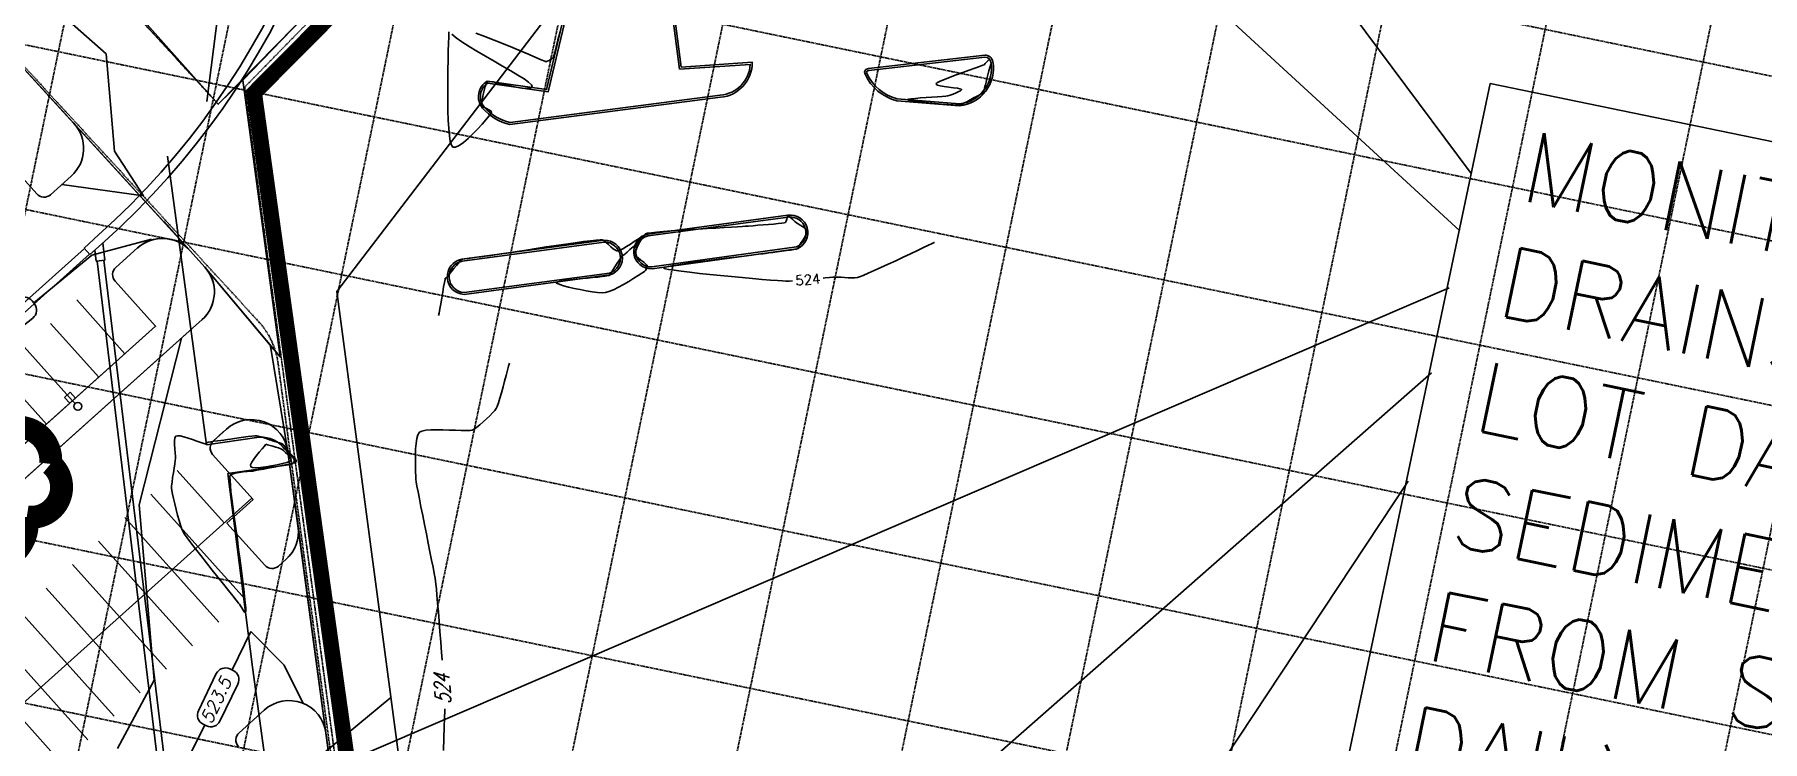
# Model space of a CAD drawing. Header units: inches. Extents: x 3071 to 5995, y 4947 to 7102.
# Drawn here: x 4533.5 to 4975.4, y 5678.2 to 5859.1 of the extents above; entities that cross this region are included whole.
import ezdxf

# ---------------------------------------------------------------- set-up
doc = ezdxf.new("R2010")
doc.units = ezdxf.units.IN
doc.header["$MEASUREMENT"] = 0
doc.linetypes.add('HIDDEN', pattern=[0.375, 0.25, -0.125])
doc.linetypes.add('HIDDEN2', pattern=[0.1875, 0.125, -0.0625])
for name, color, linetype in [('BLDG-BOC', 4, 'Continuous'), ('BOC', 4, 'Continuous'), ('EC', 3, 'Continuous'), ('EX-BOC', 41, 'Continuous'), ('EX-GUT', 41, 'Continuous'), ('EX-STORM', 150, 'Continuous'), ('FIRELANE', 5, 'HIDDEN'), ('GRID', 254, 'HIDDEN'), ('hatch-ol', 7, 'Continuous'), ('INLET PROTECTION', 5, 'Continuous'), ('LIGHTS', 7, 'Continuous'), ('LIMITS OF DISTURBANCE', 1, 'HIDDEN'), ('PC', 43, 'Continuous'), ('PSTM', 3, 'Continuous'), ('SAW-CUT', 7, 'HIDDEN2'), ('STRIPING', 11, 'Continuous')]:
    doc.layers.add(name, color=color, linetype=linetype)
doc.styles.add('L50', font='simplex', dxfattribs={"height": 2.5})
doc.styles.add('L60', font='SIMPLEX.shx', dxfattribs={"height": 2.4})
doc.styles.add('L80', font='simplex.shx', dxfattribs={"oblique": 15, "height": 4})
doc.styles.add('L80C', font='simplex.shx', dxfattribs={"width": 0.75, "oblique": 22, "height": 4})

msp = doc.modelspace()

# ---------------------------------------------------------------- linework, layer by layer
at = {"layer": 'BLDG-BOC', "color": 7}
for p, q in [((4423.94, 5966.68), (4543.57, 5836.4)), ((4534.08, 5818.34), (4523.73, 5829.88)), ((4542.91, 5822.91), (4537.61, 5818.15))]:
    msp.add_line(p, q, dxfattribs=at)
for centre, radius, start, end in [((4536.57, 5829.98), 9.5, 311.894, 42.5596), ((4535.94, 5820.01), 2.5, 221.894, 311.894)]:
    msp.add_arc(centre, radius, start, end, dxfattribs=at)
at = {"layer": 'BOC', "color": 7}
for p, q in [((4559.88, 5804.54), (4554.3, 5799.54)), ((4577.08, 5799.6), (4573.3, 5803.82)), ((4564.46, 5784.47), (4554.11, 5796.01)), ((4576.36, 5786.18), (4439.73, 5663.62)), ((4564.46, 5784.47), (4462.48, 5692.98)), ((4582.58, 5758.18), (4579.25, 5755.19)), ((4581.87, 5757.54), (4579.25, 5755.19)), ((4579.06, 5751.66), (4589.41, 5740.12)), ((4598.33, 5752.37), (4600.92, 5733.2)), ((4589.41, 5740.12), (4582.71, 5734.11)), ((4582.71, 5734.11), (4592.39, 5723.32)), ((4597.85, 5724.86), (4595.92, 5723.13)), ((4592.27, 5686.27), (4585.82, 5680.48)), ((4608.03, 5680.46), (4610.61, 5661.29))]:
    msp.add_line(p, q, dxfattribs=at)
for centre, radius, start, end in [((4566.23, 5797.47), 9.5, 41.894, 131.894), ((4555.97, 5797.68), 2.5, 131.894, 221.894), ((4570.01, 5793.25), 9.5, 311.894, 41.894), ((4588.92, 5751.1), 9.5, 7.6755, 131.894), ((4580.92, 5753.33), 2.5, 131.894, 221.894), ((4591.5, 5731.93), 9.5, 311.894, 7.6755), ((4594.25, 5724.99), 2.5, 221.894, 311.894), ((4598.61, 5679.19), 9.5, 7.6755, 131.894), ((4587.49, 5678.62), 2.5, 131.894, 221.894)]:
    msp.add_arc(centre, radius, start, end, dxfattribs=at)
at = {"layer": 'EC', "color": 44, "ltscale": 0.5, "flags": 128}
for points, elevation in [([(4640.21, 5859.22), (4641.32, 5858.29), (4642.83, 5857.23), (4644.63, 5856.07), (4646.67, 5854.85), (4648.83, 5853.58), (4651.05, 5852.31), (4653.23, 5851.07), (4655.29, 5849.87), (4657.14, 5848.76), (4658.7, 5847.77), (4659.88, 5846.92), (4660.6, 5846.25), (4660.77, 5845.78), (4660.31, 5845.4), (4659.4, 5845.28), (4658.17, 5845.37), (4656.71, 5845.62), (4655.14, 5845.96), (4653.56, 5846.34), (4652.09, 5846.7), (4650.84, 5846.98), (4649.92, 5847.13), (4649.43, 5847.09), (4649.11, 5846.64), (4648.79, 5845.84), (4648.51, 5844.83), (4648.26, 5843.77), (4648.07, 5842.8), (4647.93, 5842.09), (4647.88, 5841.77), (4647.81, 5841.5), (4647.74, 5841.12), (4647.74, 5840.86), (4647.95, 5840.73), (4648.45, 5840.51), (4649.08, 5840.22), (4649.71, 5839.9), (4650.2, 5839.58), (4650.41, 5839.3), (4650.24, 5838.96), (4649.74, 5838.26), (4648.96, 5837.3), (4647.97, 5836.16), (4646.84, 5834.92), (4645.63, 5833.68), (4644.39, 5832.51), (4643.2, 5831.51), (4642.11, 5830.75), (4641.19, 5830.33), (4640.49, 5830.33), (4640.14, 5830.78), (4639.85, 5831.77), (4639.63, 5833.22), (4639.45, 5835.05), (4639.33, 5837.19), (4639.25, 5839.58), (4639.2, 5842.13), (4639.18, 5844.78), (4639.19, 5847.45), (4639.22, 5850.06), (4639.27, 5852.55), (4639.32, 5854.84), (4639.38, 5856.87), (4639.43, 5858.54), (4639.48, 5859.8)], 523), ([(4667.9, 5859.84), (4667.37, 5857.73), (4666.92, 5855.96), (4666.57, 5854.59), (4666.33, 5853.7), (4666.22, 5853.35), (4665.98, 5853.12), (4665.57, 5852.82), (4665.1, 5852.51), (4664.66, 5852.27), (4664.35, 5852.16), (4663.98, 5852.29), (4663.09, 5852.67), (4661.74, 5853.25), (4660.02, 5853.99), (4658.01, 5854.85), (4655.79, 5855.79), (4653.44, 5856.76), (4651.04, 5857.72), (4648.66, 5858.63), (4646.4, 5859.44)], 523), ([(4654.98, 5775.06), (4654.77, 5774.29), (4654.48, 5773.21), (4654.13, 5771.9), (4653.74, 5770.45), (4653.33, 5768.94), (4652.92, 5767.45), (4652.52, 5766.06), (4652.15, 5764.87), (4651.82, 5763.96), (4651.57, 5763.4), (4651.21, 5762.92), (4650.64, 5762.3), (4649.93, 5761.57), (4649.13, 5760.79), (4648.27, 5760.02), (4647.43, 5759.29), (4646.64, 5758.66), (4645.96, 5758.18), (4645.44, 5757.89), (4644.87, 5757.79), (4643.91, 5757.77), (4642.66, 5757.79), (4641.19, 5757.85), (4639.58, 5757.92), (4637.93, 5757.97), (4636.32, 5757.99), (4634.83, 5757.96), (4633.55, 5757.86), (4632.56, 5757.66), (4631.95, 5757.34), (4631.57, 5756.72), (4631.29, 5755.75), (4631.1, 5754.51), (4630.98, 5753.08), (4630.92, 5751.55), (4630.91, 5750.01), (4630.93, 5748.53), (4630.97, 5747.2), (4631.02, 5746.09), (4631.06, 5745.31), (4631.14, 5744.66), (4631.32, 5743.56), (4631.59, 5742.08), (4631.94, 5740.29), (4632.34, 5738.25), (4632.78, 5736.04), (4633.24, 5733.71), (4633.72, 5731.34), (4634.2, 5729), (4634.65, 5726.75), (4635.07, 5724.66), (4635.44, 5722.8), (4635.74, 5721.24), (4635.96, 5720.04), (4636.08, 5719.27), (4636.17, 5718.52), (4636.29, 5717.28), (4636.43, 5715.64), (4636.6, 5713.65), (4636.79, 5711.4), (4636.99, 5708.94), (4637.19, 5706.34), (4637.4, 5703.67), (4637.61, 5701), (4637.75, 5699.06)], 524), ([(4638.46, 5686.61), (4638.44, 5686.11), (4638.38, 5684.27), (4638.31, 5681.92), (4638.21, 5679.12), (4638.09, 5675.93)], 524)]:
    msp.add_lwpolyline(points, dxfattribs=dict(at, elevation=elevation))
at = {"layer": 'EC', "color": 44, "ltscale": 0.4, "elevation": 524, "flags": 128}
for points in [[(4777.47, 5852.62), (4777.44, 5852.59), (4777.38, 5852.5), (4777.24, 5852.33), (4777.01, 5852.04), (4776.68, 5851.68), (4776.39, 5851.41), (4776.03, 5851.26), (4775.19, 5850.95), (4773.98, 5850.52), (4772.52, 5850), (4770.91, 5849.42), (4769.25, 5848.82), (4767.66, 5848.22), (4766.23, 5847.65), (4765.09, 5847.16), (4764.45, 5846.83), (4764.16, 5846.64), (4764.07, 5846.54), (4764.06, 5846.5), (4764.08, 5846.45), (4764.18, 5846.35), (4764.47, 5846.21), (4765.1, 5846.04), (4766.14, 5845.85), (4767.34, 5845.68), (4768.53, 5845.51), (4769.57, 5845.36), (4770.19, 5845.24), (4770.49, 5845.15), (4770.59, 5845.09), (4770.6, 5845.06), (4770.6, 5845.01), (4770.54, 5844.92), (4770.35, 5844.75), (4769.93, 5844.51), (4769.23, 5844.19), (4768.44, 5843.88), (4767.68, 5843.62), (4767.08, 5843.43), (4766.55, 5843.35), (4765.63, 5843.27), (4764.41, 5843.18), (4763.02, 5843.09), (4761.54, 5843), (4760.1, 5842.9), (4758.79, 5842.8), (4757.72, 5842.7), (4757.11, 5842.61), (4756.84, 5842.54), (4756.75, 5842.5), (4756.74, 5842.48), (4756.75, 5842.46), (4756.85, 5842.41), (4757.15, 5842.33), (4757.81, 5842.2), (4758.99, 5842.03), (4760.47, 5841.85), (4762.12, 5841.67), (4763.86, 5841.49), (4765.57, 5841.34), (4767.15, 5841.21), (4768.49, 5841.13), (4769.49, 5841.09), (4770.03, 5841.11), (4770.64, 5841.3), (4771.35, 5841.62), (4772.09, 5842.01), (4772.8, 5842.41), (4773.39, 5842.76), (4773.8, 5843), (4774.23, 5843.2), (4774.76, 5843.44), (4775.29, 5843.69), (4775.74, 5843.94), (4776.02, 5844.16), (4776.22, 5844.5), (4776.37, 5844.97), (4776.49, 5845.45), (4776.59, 5845.87), (4776.69, 5846.23), (4776.87, 5846.9), (4777.1, 5847.78), (4777.36, 5848.78), (4777.62, 5849.8), (4777.86, 5850.73), (4778.06, 5851.49), (4778.18, 5851.97)], [(4727.39, 5796.1), (4726.54, 5796.05), (4725.64, 5796.04), (4724.82, 5796.07), (4723.49, 5796.16), (4721.71, 5796.3), (4719.57, 5796.48), (4717.15, 5796.69), (4714.52, 5796.92), (4711.77, 5797.18), (4708.97, 5797.46), (4706.21, 5797.74), (4703.55, 5798.02), (4701.09, 5798.3), (4698.9, 5798.57), (4697.06, 5798.82), (4695.64, 5799.04), (4694.87, 5799.2), (4694.53, 5799.3), (4694.43, 5799.36), (4694.41, 5799.39), (4694.43, 5799.42), (4694.52, 5799.49), (4694.85, 5799.6), (4695.58, 5799.78), (4696.91, 5800.03), (4698.64, 5800.31), (4700.69, 5800.61), (4702.96, 5800.93), (4705.39, 5801.25), (4707.88, 5801.57), (4710.37, 5801.89), (4712.76, 5802.18), (4714.98, 5802.45), (4716.94, 5802.69), (4718.57, 5802.89), (4719.77, 5803.04), (4720.48, 5803.13), (4721.32, 5803.25), (4722.34, 5803.38), (4723.48, 5803.53), (4724.66, 5803.69), (4725.8, 5803.84), (4726.84, 5803.99), (4727.7, 5804.12), (4728.31, 5804.23), (4728.59, 5804.31), (4728.79, 5804.53), (4728.98, 5804.85), (4729.16, 5805.2), (4729.31, 5805.5), (4729.52, 5805.81), (4729.9, 5806.36), (4730.35, 5807.05), (4730.78, 5807.76), (4731.03, 5808.28), (4731.14, 5808.61), (4731.16, 5808.79), (4731.15, 5808.86), (4731.13, 5808.93), (4731.06, 5809.08), (4730.87, 5809.3), (4730.51, 5809.61), (4729.95, 5810), (4729.35, 5810.36), (4728.81, 5810.69), (4728.42, 5810.96), (4727.99, 5811.31), (4727.47, 5811.77), (4726.94, 5812.22), (4726.58, 5812.5), (4726.36, 5812.63), (4726.26, 5812.66), (4726.22, 5812.66), (4726.18, 5812.64), (4726.11, 5812.55), (4726.01, 5812.32), (4725.9, 5811.91), (4725.75, 5811.37), (4725.55, 5811.03), (4725.25, 5810.95), (4724.6, 5810.86), (4723.66, 5810.75), (4722.52, 5810.64), (4721.24, 5810.53), (4719.88, 5810.42), (4718.54, 5810.31), (4717.27, 5810.21), (4716.14, 5810.12), (4715.24, 5810.05), (4714.49, 5810), (4713.29, 5809.92), (4711.73, 5809.84), (4709.86, 5809.73), (4707.77, 5809.62), (4705.52, 5809.49), (4703.19, 5809.35), (4700.83, 5809.21), (4698.53, 5809.06), (4696.35, 5808.9), (4694.37, 5808.74), (4692.65, 5808.58), (4691.27, 5808.42), (4690.29, 5808.26), (4689.79, 5808.1), (4689.31, 5807.66), (4688.81, 5806.95), (4688.31, 5806.09), (4687.84, 5805.17), (4687.43, 5804.28), (4687.1, 5803.52), (4686.92, 5803.07), (4686.84, 5802.86), (4686.81, 5802.79), (4686.81, 5802.78), (4686.82, 5802.76), (4686.86, 5802.72), (4686.94, 5802.66), (4687.04, 5802.59), (4687.29, 5802.41), (4687.86, 5801.99), (4688.59, 5801.43), (4689.33, 5800.85), (4689.81, 5800.45), (4690.05, 5800.22), (4690.14, 5800.11), (4690.16, 5800.08), (4690.17, 5800.03), (4690.18, 5799.92), (4690.15, 5799.71), (4690.07, 5799.4), (4689.92, 5799.02), (4689.75, 5798.74), (4689.48, 5798.52), (4688.85, 5798.08), (4687.93, 5797.47), (4686.79, 5796.75), (4685.51, 5795.97), (4684.16, 5795.18), (4682.82, 5794.44), (4681.55, 5793.81), (4680.43, 5793.35), (4679.53, 5793.1), (4678.67, 5793.06), (4677.51, 5793.14), (4676.13, 5793.3), (4674.63, 5793.55), (4673.06, 5793.85), (4671.52, 5794.18), (4670.09, 5794.52), (4668.83, 5794.86), (4667.84, 5795.17), (4667.28, 5795.39), (4667.04, 5795.53), (4666.96, 5795.6), (4666.95, 5795.64), (4666.97, 5795.67), (4667.06, 5795.74), (4667.35, 5795.85), (4667.99, 5795.99), (4669.12, 5796.17), (4670.49, 5796.35), (4672, 5796.52), (4673.53, 5796.68), (4674.97, 5796.81), (4676.21, 5796.93), (4677.13, 5797.01), (4677.61, 5797.06), (4678.09, 5797.12), (4678.7, 5797.2), (4679.33, 5797.28), (4679.91, 5797.36), (4680.34, 5797.43), (4680.54, 5797.47), (4680.63, 5797.57), (4680.72, 5797.72), (4680.8, 5797.86), (4680.98, 5798.14), (4681.4, 5798.79), (4681.95, 5799.67), (4682.56, 5800.62), (4683.13, 5801.5), (4683.56, 5802.15), (4683.75, 5802.44), (4683.91, 5802.55), (4684.11, 5802.65), (4684.28, 5802.75), (4684.52, 5802.95), (4685.05, 5803.43), (4685.78, 5804.09), (4686.6, 5804.84), (4687.41, 5805.61), (4688.09, 5806.29), (4688.47, 5806.73), (4688.63, 5806.96), (4688.67, 5807.06), (4688.66, 5807.09), (4688.63, 5807.1), (4688.53, 5807.09), (4688.27, 5806.98), (4687.76, 5806.69), (4686.91, 5806.15), (4685.93, 5805.52), (4684.9, 5804.87), (4683.94, 5804.3), (4683.27, 5803.97), (4682.86, 5803.81), (4682.65, 5803.77), (4682.56, 5803.77), (4682.46, 5803.78), (4682.27, 5803.84), (4681.95, 5804), (4681.51, 5804.32), (4680.93, 5804.83), (4680.33, 5805.4), (4679.74, 5805.94), (4679.18, 5806.37), (4678.65, 5806.62), (4678.15, 5806.62), (4677.15, 5806.53), (4675.7, 5806.37), (4673.88, 5806.13), (4671.77, 5805.84), (4669.43, 5805.51), (4666.95, 5805.14), (4664.38, 5804.76), (4661.8, 5804.37), (4659.29, 5803.99), (4656.92, 5803.62), (4654.75, 5803.29), (4652.86, 5803), (4651.32, 5802.76), (4650.21, 5802.59), (4649.59, 5802.5), (4648.77, 5802.39), (4647.76, 5802.26), (4646.64, 5802.12), (4645.51, 5801.98), (4644.46, 5801.84), (4643.57, 5801.72), (4642.94, 5801.63), (4642.67, 5801.57), (4642.48, 5801.39), (4642.29, 5801.14), (4642.13, 5800.91), (4641.9, 5800.63), (4641.42, 5800.03), (4640.78, 5799.24), (4640.09, 5798.4), (4639.47, 5797.63), (4639, 5797.07), (4638.81, 5796.84), (4638.68, 5796.8), (4638.55, 5796.76), (4638.49, 5796.47), (4638.35, 5795.68), (4638.14, 5794.54), (4637.9, 5793.17), (4637.64, 5791.69), (4637.38, 5790.23), (4637.15, 5788.91), (4636.96, 5787.87), (4636.85, 5787.22)], [(4763.7, 5805.95), (4763.62, 5805.91), (4763.4, 5805.81), (4762.95, 5805.6), (4762.15, 5805.22), (4760.86, 5804.61), (4759.31, 5803.87), (4757.56, 5803.05), (4755.69, 5802.17), (4753.76, 5801.26), (4751.83, 5800.36), (4749.97, 5799.5), (4748.25, 5798.71), (4746.72, 5798.03), (4745.46, 5797.48), (4744.53, 5797.1), (4744, 5796.93), (4743.3, 5796.84), (4742.49, 5796.83), (4741.61, 5796.87), (4740.7, 5796.94), (4739.82, 5797.01), (4738.99, 5797.06), (4738.27, 5797.07), (4737.69, 5797.04), (4736.84, 5796.97), (4735.76, 5796.86), (4735.19, 5796.8)]]:
    msp.add_lwpolyline(points, dxfattribs=at)
at = {"layer": 'EC', "color": 44, "ltscale": 0.5, "elevation": 524, "flags": 128}
for points in [[(4577.42, 5754.28), (4576.84, 5754.46), (4576, 5754.76), (4575, 5755.11), (4573.9, 5755.49), (4572.78, 5755.86), (4571.72, 5756.18), (4570.79, 5756.4), (4570.08, 5756.48), (4569.65, 5756.39), (4569.41, 5755.94), (4569.32, 5755.17), (4569.32, 5754.19), (4569.4, 5753.13), (4569.49, 5752.11), (4569.57, 5751.24), (4569.58, 5750.65), (4569.51, 5750.1), (4569.38, 5749.24), (4569.2, 5748.15), (4569.01, 5746.96), (4568.82, 5745.74), (4568.67, 5744.62), (4568.57, 5743.67), (4568.55, 5743.02), (4568.63, 5742.44), (4568.8, 5741.53), (4569.06, 5740.37), (4569.37, 5739.04), (4569.73, 5737.61), (4570.11, 5736.17), (4570.49, 5734.8), (4570.86, 5733.57), (4571.2, 5732.57), (4571.49, 5731.88), (4571.85, 5731.29), (4572.54, 5730.33), (4573.5, 5729.04), (4574.68, 5727.51), (4576.01, 5725.8), (4577.45, 5723.97), (4578.94, 5722.1), (4580.41, 5720.25), (4581.82, 5718.48), (4583.11, 5716.87), (4584.22, 5715.49), (4585.1, 5714.39), (4585.69, 5713.66), (4585.94, 5713.35), (4586.17, 5712.98), (4586.49, 5712.4), (4586.85, 5711.8), (4587.21, 5711.34), (4587.5, 5711.22), (4587.55, 5711.55), (4587.51, 5712.41), (4587.4, 5713.69), (4587.23, 5715.31), (4587.01, 5717.17), (4586.77, 5719.18), (4586.5, 5721.24), (4586.24, 5723.25), (4586, 5725.13), (4585.78, 5726.78), (4585.61, 5728.1), (4585.5, 5729.01), (4585.39, 5729.89), (4585.22, 5731.16), (4585, 5732.73), (4584.74, 5734.51), (4584.48, 5736.42), (4584.21, 5738.38), (4583.97, 5740.31), (4583.75, 5742.1), (4583.59, 5743.69), (4583.5, 5744.99), (4583.49, 5745.91), (4583.58, 5746.37), (4584.04, 5746.67), (4584.82, 5746.89), (4585.81, 5747.06), (4586.88, 5747.19), (4587.91, 5747.28), (4588.79, 5747.36), (4589.38, 5747.44), (4589.92, 5747.54), (4590.89, 5747.72), (4592.17, 5747.95), (4593.65, 5748.23), (4595.22, 5748.53), (4596.76, 5748.83), (4598.17, 5749.13), (4599.33, 5749.4), (4600.13, 5749.64), (4600.46, 5749.81), (4600.41, 5750.11), (4600.14, 5750.53), (4599.74, 5751.01), (4599.31, 5751.48), (4598.93, 5751.87), (4598.69, 5752.14), (4598.45, 5752.48), (4598.09, 5752.98), (4597.68, 5753.53), (4597.3, 5754.01), (4597.01, 5754.3), (4596.69, 5754.45), (4596.18, 5754.64), (4595.56, 5754.83), (4594.93, 5755.02), (4594.39, 5755.17), (4594.02, 5755.29), (4593.61, 5755.43), (4592.97, 5755.65), (4592.2, 5755.92), (4591.42, 5756.18), (4590.74, 5756.38), (4590.28, 5756.48), (4589.86, 5756.46), (4589.1, 5756.38), (4588.11, 5756.25), (4586.96, 5756.1), (4585.77, 5755.93), (4584.62, 5755.76), (4583.61, 5755.61), (4582.83, 5755.49), (4582.38, 5755.43), (4581.89, 5755.36), (4581.15, 5755.27), (4580.28, 5755.16), (4579.39, 5755.04), (4578.6, 5754.93), (4578.03, 5754.85), (4577.79, 5754.8), (4577.67, 5754.66), (4577.52, 5754.44), (4577.42, 5754.28)], [(4592.68, 5754.27), (4593.1, 5754.15), (4593.73, 5753.98), (4594.46, 5753.77), (4595.22, 5753.56), (4595.93, 5753.34), (4596.5, 5753.14), (4596.86, 5752.97), (4597.22, 5752.68), (4597.72, 5752.21), (4598.27, 5751.63), (4598.76, 5751.04), (4599.09, 5750.51), (4599.15, 5750.13), (4598.82, 5749.92), (4598.04, 5749.65), (4596.93, 5749.35), (4595.59, 5749.03), (4594.12, 5748.74), (4592.64, 5748.49), (4591.26, 5748.32), (4590.09, 5748.25), (4589.23, 5748.3), (4588.79, 5748.51), (4588.75, 5749), (4589.05, 5749.68), (4589.58, 5750.51), (4590.26, 5751.39), (4591, 5752.28), (4591.71, 5753.1), (4592.3, 5753.78), (4592.68, 5754.27)]]:
    msp.add_lwpolyline(points, close=True, dxfattribs=at)
at = {"layer": 'EX-BOC', "color": 7}
for p, q in [((4567.51, 5827.97), (4577.52, 5754.18)), ((4577.52, 5754.18), (4590.34, 5756.02)), ((4582.98, 5746.78), (4599.08, 5749.1)), ((4582.98, 5746.78), (4589.28, 5697.21)), ((4589.28, 5697.21), (4602.74, 5598.81))]:
    msp.add_line(p, q, dxfattribs=at)
for points in [[(4655.13, 5836.6), (4708.88, 5843.58, 0.374061), (4716.57, 5851.49), (4698.47, 5850.28), (4692.07, 5899.51), (4686.72, 5940.54), (4701.04, 5942, 0.870942), (4699.66, 5950.04), (4672.56, 5947.08, 0.287199), (4668.59, 5940.97, 0.353286), (4672.43, 5936.04), (4685.81, 5932.92), (4664.84, 5844.46), (4649.41, 5846.66, 0.451987), (4648.48, 5840.62, 0.156484)], [(4778.13, 5852.08, -0.431826), (4770.07, 5841.37), (4754.13, 5842.69, -0.222458), (4746.36, 5849.18, -0.57236), (4746.85, 5849.89), (4776.57, 5853.35, -0.376107)]]:
    msp.add_lwpolyline(points, format="xyb", close=True, dxfattribs=at)
for points in [[(4690.43, 5807.58), (4726.22, 5812.4, -0.868889), (4728.42, 5804.76), (4691.41, 5799.67, -0.915793), (4690.43, 5807.58, -0.898742)], [(4642.87, 5801.12), (4679.18, 5806.01, -0.869298), (4680.52, 5798.1), (4643.39, 5793.12, -0.891271), (4642.87, 5801.12, -0.066764)]]:
    msp.add_lwpolyline(points, format="xyb", dxfattribs=at)
for centre, radius, start, end in [((4591.43, 5748.46), 7.65, 45.9235, 98.198), ((4678.55, 5826.19), 109.13, 221.4467, 223.7054), ((4598.94, 5750.09), 1, 278.198, 43.7054)]:
    msp.add_arc(centre, radius, start, end, dxfattribs=at)
at = {"layer": 'EX-GUT', "color": 7}
for points in [[(4655.11, 5836.09), (4708.93, 5843.08, 0.391824), (4717.09, 5852.02), (4698.91, 5850.81), (4692.57, 5899.58), (4687.28, 5940.09), (4701.14, 5941.51, 0.877899), (4699.63, 5950.54), (4672.43, 5947.57, 0.290273), (4668.09, 5940.98, 0.353286), (4672.31, 5935.55), (4685.2, 5932.54), (4664.46, 5845.02), (4649.31, 5847.18, 0.464911), (4648.1, 5840.29, 0.158375)], [(4778.62, 5852.17, -0.433329), (4770.08, 5840.87), (4754.04, 5842.2, -0.223397), (4745.91, 5848.97, -0.554262), (4746.84, 5850.4), (4776.53, 5853.85, -0.379016)], [(4690.34, 5808.07), (4726.15, 5812.89, -0.875896), (4728.56, 5804.28), (4691.45, 5799.18, -0.920505)], [(4642.79, 5801.62), (4679.14, 5806.51, -0.876274), (4680.63, 5797.61), (4643.41, 5792.62, -0.897132)]]:
    msp.add_lwpolyline(points, format="xyb", close=True, dxfattribs=at)
at = {"layer": 'EX-STORM', "color": 5}
for p, q in [((4803.2, 6045.16), (4610.78, 5793.34)), ((4610.78, 5793.34), (4661.77, 5411.88)), ((4595.85, 5665.68), (4624.66, 5689.48))]:
    msp.add_line(p, q, dxfattribs=at)
for radius, end in [(5892.79, 56.153289), (5886.79, 56.153569)]:
    msp.add_arc((1622.39, 1211.96), radius, 50.287495, end, dxfattribs=at)
at = {"layer": 'FIRELANE', "color": 7}
for p, q in [((4590.71, 5785.8), (4424.3, 5967.02)), ((4638.21, 5460.22), (4595.8, 5774.95))]:
    msp.add_line(p, q, dxfattribs=at)
at = {"layer": 'FIRELANE', "color": 7, "flags": 128}
msp.add_lwpolyline([(4580.51, 5841.27), (4446.4, 5987.31, -0.020748), (4442.68, 5991.72), (4403.12, 6042.71, 0.199871), (4282.45, 6111.23), (4260.71, 6113.89, -0.009278), (4254.48, 6114.77), (4159.67, 6129.97, -0.080749), (4109.56, 6146.59, 0.078412), (4047.37, 6167.53), (3998.1, 6175.9, -0.081157), (3964.7, 6187.35, 0.052793), (3939.25, 6197.71), (3767.89, 6247.21), (3707.24, 6260.07, -0.413143), (3691.42, 6284.31)], format="xyb", dxfattribs=at)
at = {"layer": 'FIRELANE', "color": 7}
msp.add_arc((4575.98, 5772.28), 20, 7.6755, 42.5596, dxfattribs=at)
at = {"layer": 'GRID', "color": 253, "linetype": 'HIDDEN'}
for p, q in [((4731.53, 6783.87), (4439.43, 5369.8)), ((4771.93, 6775.53), (4479.82, 5361.45)), ((4812.33, 6767.19), (4520.22, 5353.11)), ((4852.72, 6758.84), (4560.62, 5344.76)), ((4893.12, 6750.5), (4601.01, 5336.42)), ((4933.52, 6742.15), (4641.41, 5328.07)), ((4973.91, 6733.81), (4681.81, 5319.73)), ((5014.31, 6725.46), (4722.21, 5311.38)), ((5054.71, 6717.12), (4762.6, 5303.04)), ((5095.1, 6708.77), (4803, 5294.69)), ((5135.5, 6700.43), (4843.4, 5286.35)), ((5175.9, 6692.08), (4883.79, 5278)), ((3263.58, 6202.57), (5768.2, 5685.19)), ((3255.24, 6162.17), (5759.86, 5644.79)), ((3246.89, 6121.77), (5751.51, 5604.4)), ((3238.55, 6081.38), (5743.17, 5564)), ((3230.2, 6040.98), (5734.82, 5523.6)), ((3221.86, 6000.58), (5726.48, 5483.21)), ((3213.51, 5960.19), (5718.14, 5442.81))]:
    msp.add_line(p, q, dxfattribs=at)
at = {"layer": 'hatch-ol', "linetype": 'Continuous'}
for points in [[(3707.24, 6260.07), (3767.89, 6247.21), (3939.25, 6197.71, -0.052793), (3964.7, 6187.35, 0.081157), (3998.1, 6175.9), (4047.37, 6167.53, -0.078412), (4109.56, 6146.59, 0.080749), (4159.67, 6129.97), (4254.48, 6114.77), (4282.45, 6111.23, -0.199871), (4403.12, 6042.71), (4442.68, 5991.72), (4580.51, 5841.27), (4586.82, 5847.48), (4596.31, 5776.65), (4577.08, 5799.6), (4570.27, 5807.21)], [(4570.27, 5807.21), (4424.3, 5967.02, -0.020748), (4418.98, 5973.33), (4399.93, 5999.52), (4399.93, 5999.51, 0.059339), (4354.65, 6049.83, 0.149176), (4278.81, 6081.45), (4257.06, 6084.11, -0.009278), (4249.73, 6085.15), (4154.92, 6100.35, -0.080749), (4095.67, 6120, 0.078412), (4042.35, 6137.95), (3993.08, 6146.32, -0.081157), (3950.52, 6160.91, 0.052793), (3930.92, 6168.89), (3760.61, 6218.09), (3709.67, 6228.89, 0.389071)], [(4624.53, 5886.28), (4580.51, 5841.27), (4559.5, 5864.89, 0.414214)], [(4523.73, 5829.88), (4534.08, 5818.34, 0.414214), (4537.61, 5818.15), (4542.91, 5822.91, 0.417621), (4543.57, 5836.4), (4573.3, 5803.82, 0.414214), (4559.88, 5804.54), (4554.3, 5799.54, 0.414214), (4554.11, 5796.01), (4564.46, 5784.47), (4462.48, 5692.98)], [(4585.63, 5676.95, -0.414214), (4585.82, 5680.48), (4592.27, 5686.27, -0.602159), (4608.03, 5680.46), (4600.92, 5733.2, -0.248316), (4597.85, 5724.86), (4595.92, 5723.13, -0.414214), (4592.39, 5723.32), (4582.71, 5734.11), (4589.41, 5740.12), (4579.06, 5751.66, -0.414214), (4579.25, 5755.19), (4582.58, 5758.18, -0.602159), (4598.33, 5752.37), (4593.88, 5779.35, 0.139214), (4593.73, 5779.65), (4577.08, 5799.6, -0.414214), (4576.36, 5786.18), (4439.73, 5663.62, -0.414214)]]:
    msp.add_lwpolyline(points, format="xyb", dxfattribs=at)
for points in [[(4637.72, 5460.16), (4598.33, 5752.37), (4593.88, 5779.35), (4596.31, 5776.65), (4596.31, 5776.65), (4586.82, 5847.48), (4624.43, 5886.48), (4642.24, 5959.71), (4616.35, 6162.96), (4646.03, 6190.34), (4786.22, 6209.44), (5057.91, 6244.65)], [(4615.23, 6158.49), (4641.29, 5959.7), (4624.53, 5886.28), (4580.51, 5841.27)]]:
    msp.add_lwpolyline(points, dxfattribs=at)
at = {"layer": 'INLET PROTECTION', "color": 7}
for p, q in [((4900.96, 5823.6), (4733.46, 6048.34)), ((4898.06, 5808.91), (4750.43, 5944.7)), ((4895.32, 5794.28), (4595.86, 5665.58)), ((4890.79, 5772.59), (4614.34, 5529.52)), ((4884.82, 5744.82), (4652.12, 5393.25))]:
    msp.add_line(p, q, dxfattribs=at)
msp.add_lwpolyline([(4905.82, 5846.57), (5205.73, 5784.72), (5168.38, 5599.21), (4866.97, 5662.39)], close=True, dxfattribs=at)
at = {"layer": 'INLET PROTECTION', "color": 170, "ltscale": 100, "const_width": 5.87}
msp.add_lwpolyline([(4531.52, 5735.7, 0.520567), (4531.52, 5735.7, 0.765195), (4537.6, 5749.26, 0.417879), (4530.07, 5758.63, 0.6649), (4516.85, 5750.86, 0.744833), (4502.68, 5741.18, 0.975642), (4501.36, 5725.92, 0.520567), (4511.78, 5717.31, 0.520567), (4518.77, 5724.13, 0.540264), (4531.52, 5735.7)], format="xyb", close=True, dxfattribs=at)
at = {"layer": 'LIGHTS', "color": 7}
for p, q in [((4542.63, 5767.58), (4541.15, 5766.23)), ((4543.98, 5766.11), (4542.63, 5767.58)), ((4541.15, 5766.23), (4542.5, 5764.76)), ((4542.5, 5764.76), (4543.98, 5766.11)), ((4543.9, 5764.72), (4543.24, 5765.43))]:
    msp.add_line(p, q, dxfattribs=at)
msp.add_circle((4544.58, 5763.98), 1, dxfattribs=at)
at = {"layer": 'LIMITS OF DISTURBANCE', "ltscale": 100, "const_width": 4}
msp.add_lwpolyline([(5271.87, 6271.93), (4649.03, 6188.01), (4620.3, 6156.38), (4646.44, 5958.59), (4629.44, 5884.24), (4589.68, 5844.19), (4643.44, 5458.23)], dxfattribs=at)
at = {"layer": 'PC', "color": 44}
for p, q in [((4582.85, 5883.26), (4577.61, 5842.02)), ((4524.48, 5878.38), (4551.79, 5854.17)), ((4551.79, 5854.17), (4553.94, 5829.3)), ((4553.94, 5829.3), (4561.34, 5817.84)), ((4561.34, 5817.84), (4540.49, 5820.74)), ((4573.3, 5803.82), (4566.62, 5811.26)), ((4548.16, 5802.63), (4533.29, 5790.47)), ((4548.16, 5802.63), (4563.39, 5806.76)), ((4560.24, 5738.81), (4571.08, 5781.45)), ((4564.14, 5693.95), (4560.24, 5738.81)), ((4588.86, 5706.35), (4584.01, 5696.53)), ((4597.32, 5697.78, 80.36), (4588.86, 5706.35)), ((4597.32, 5697.78, 80.36), (4602.11, 5688.14, -152.31)), ((4554.73, 5676.41), (4564.14, 5693.95)), ((4577.06, 5682.45), (4568.94, 5666.02))]:
    msp.add_line(p, q, dxfattribs=at)
for points in [[(4522.52, 5782.75, -0.414214), (4522.94, 5786.38), (4529.26, 5791.39, -0.414214), (4532.89, 5790.97), (4533.49, 5790.21, -0.414214), (4533.07, 5786.58), (4526.75, 5781.57, -0.414214), (4523.12, 5782)], [(4576.62, 5682.66, -0.414214), (4575.42, 5686.1), (4580, 5695.6, -0.414214), (4583.44, 5696.8), (4584.32, 5696.38, -0.414214), (4585.52, 5692.93), (4580.94, 5683.44, -0.414214), (4577.49, 5682.24)]]:
    msp.add_lwpolyline(points, format="xyb", close=True, dxfattribs=at)
msp.add_polyline3d([(4590.75, 5759.84, 524.32), (4590.75, 5759.84, 524.32)], dxfattribs=at)
at = {"layer": 'PSTM', "color": 140}
for p, q in [((4546.16, 5804.5), (4547.67, 5802.82)), ((4548.93, 5803.96), (4549.27, 5801.14)), ((4550.98, 5805.79), (4551.51, 5801.41)), ((4551.51, 5801.41), (4549.27, 5801.14)), ((4549.52, 5801.17), (4577.08, 5573.46)), ((4551.26, 5801.38), (4578.82, 5573.67))]:
    msp.add_line(p, q, dxfattribs=at)
for points in [[(4615.57, 5968.41, -0.229584), (4549.89, 5807.84), (4546.16, 5804.5)], [(4617.81, 5968.55, -0.229584), (4551.39, 5806.16), (4547.67, 5802.82)], [(4546.25, 5804.4), (4463.46, 5730.14, -0.409828), (4338.68, 5735.97), (4257.33, 5823.96, 0.123383), (4230.48, 5841.52), (4212.51, 5847.75)], [(4547.58, 5802.91), (4464.8, 5728.65, -0.409828), (4337.21, 5734.61), (4255.86, 5822.61, 0.123383), (4229.82, 5839.63), (4215.89, 5844.46)]]:
    msp.add_lwpolyline(points, format="xyb", dxfattribs=at)
at = {"layer": 'SAW-CUT', "color": 30}
for q in [(4626.72, 5886.01), (4639.2, 5460.36)]:
    msp.add_line((4587.27, 5845.68), q, dxfattribs=at)
at = {"layer": 'STRIPING', "color": 7}
for p, q in [((4556.64, 5777.45), (4544.29, 5791.23)), ((4549.94, 5771.44), (4537.59, 5785.22)), ((4543.24, 5765.43), (4530.89, 5779.21)), ((4536.54, 5759.42), (4524.19, 5773.2)), ((4569.98, 5747.55), (4582, 5734.15)), ((4563.29, 5741.54), (4587.32, 5714.74)), ((4589.08, 5740.5), (4467.74, 5631.65)), ((4556.59, 5735.53), (4580.62, 5708.73)), ((4549.89, 5729.52), (4573.93, 5702.72)), ((4543.19, 5723.51), (4567.23, 5696.72)), ((4536.49, 5717.5), (4560.53, 5690.71)), ((4529.79, 5711.49), (4553.83, 5684.7)), ((4523.09, 5705.48), (4547.13, 5678.69)), ((4516.39, 5699.47), (4540.43, 5672.68))]:
    msp.add_line(p, q, dxfattribs=at)

# ---------------------------------------------------------------- texts
at = {"layer": 'EC', "color": 44, "style": 'L80C', "oblique": 22, "width": 0.75}
msp.add_text('524', height=4, rotation=93.9187, dxfattribs=at).set_placement((4640.08, 5687.78, 524))
at = {"layer": 'EC', "color": 44, "ltscale": 0.4, "insert": (4731.29, 5796.42, 524), "char_height": 2.5, "attachment_point": 5, "rotation": 5.359, "style": 'L50'}
msp.add_mtext('{524}', dxfattribs=at)
at = {"layer": 'INLET PROTECTION', "color": 7, "insert": (4916.57, 5834.47), "char_height": 18, "width": 286.6046, "attachment_point": 1, "rotation": 348.3477, "style": 'L60'}
msp.add_mtext('MONITOR EXISTING DRAINS AND PARKING LOT DAILY FOR SEDIMENT LOSS FROM SITE; CLEAN DAILY AS NEEDED ', dxfattribs=at)
at = {"layer": 'PC', "color": 44, "style": 'L80', "oblique": 15}
msp.add_text('523.5', height=3.2, rotation=64.2507, dxfattribs=at).set_placement((4578.67, 5682.45))

doc.saveas('drawing.dxf')
